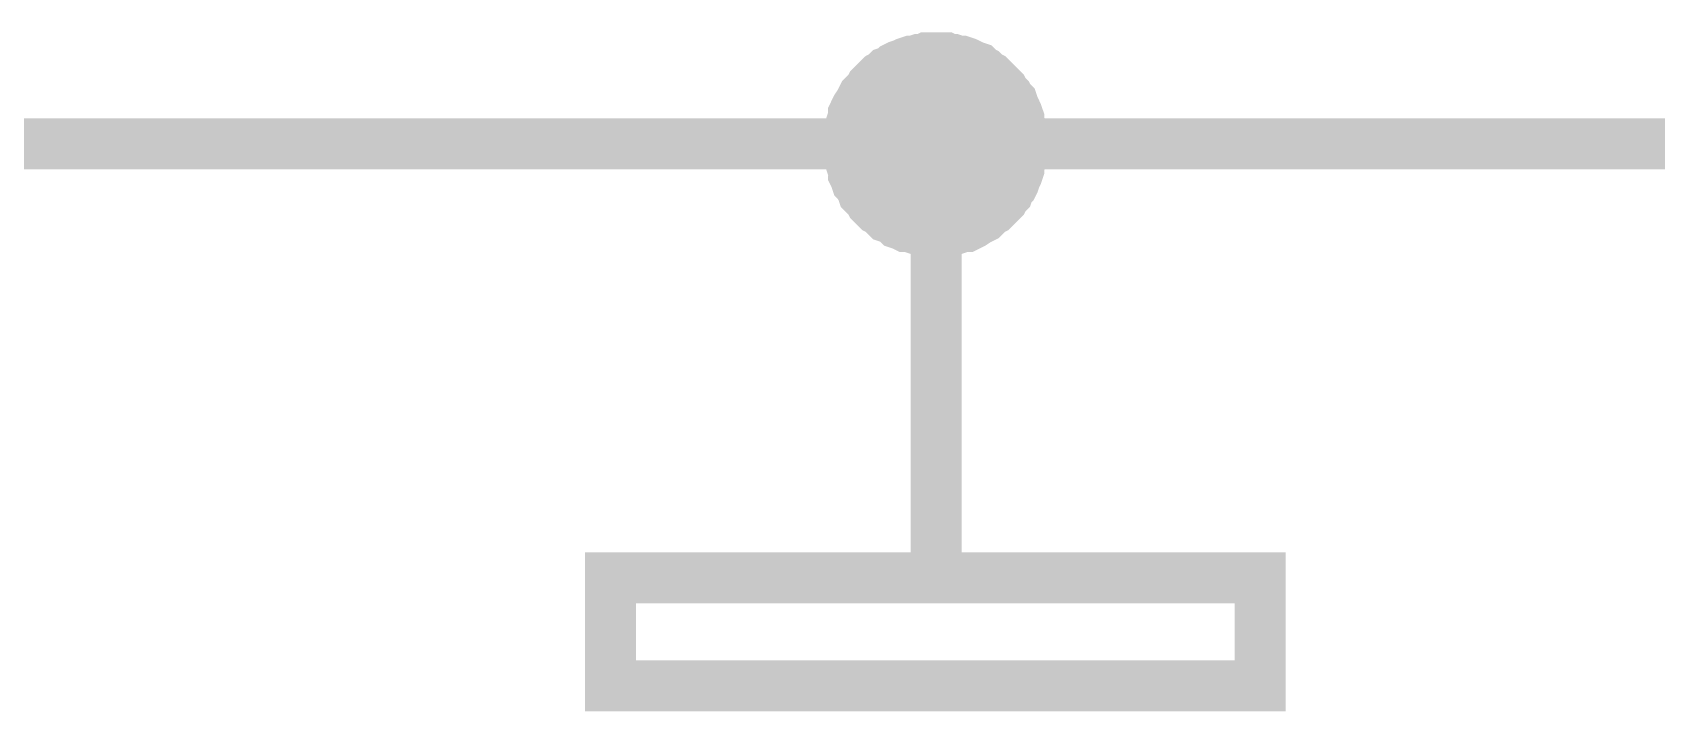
# Model space of a CAD drawing. Header units: inches. Extents: x 0 to 15, y 0 to 9.5.
# Drawn here: x 10.8903 to 11.2656, y 4.6688 to 4.8257 of the extents above; entities that cross this region are included whole.
import ezdxf

# ---------------------------------------------------------------- set-up
doc = ezdxf.new("R2010")
doc.units = ezdxf.units.IN
doc.header["$MEASUREMENT"] = 0
doc.layers.add('Sheet', color=255, linetype='Continuous')

msp = doc.modelspace()

# ---------------------------------------------------------------- linework, layer by layer
at = {"layer": 'Sheet'}
for points in [[(11.07894, 4.79994, 0.0118, 0.0118, 0), (11.07894, 4.80104, 0.0118, 0.0118, 0), (11.07894, 4.80214, 0.0118, 0.0118, 0), (11.07931, 4.80288, 0.0118, 0.0118, 0), (11.07931, 4.80398, 0.0118, 0.0118, 0), (11.07968, 4.80508, 0.0118, 0.0118, 0), (11.08005, 4.80581, 0.0118, 0.0118, 0), (11.08005, 4.80691, 0.0118, 0.0118, 0), (11.08041, 4.80765, 0.0118, 0.0118, 0), (11.08078, 4.80838, 0.0118, 0.0118, 0), (11.08151, 4.80949, 0.0118, 0.0118, 0), (11.08188, 4.81022, 0.0118, 0.0118, 0), (11.08225, 4.81095, 0.0118, 0.0118, 0), (11.08298, 4.81169, 0.0118, 0.0118, 0), (11.08372, 4.81242, 0.0118, 0.0118, 0), (11.08408, 4.81316, 0.0118, 0.0118, 0), (11.08482, 4.81389, 0.0118, 0.0118, 0), (11.08555, 4.81463, 0.0118, 0.0118, 0), (11.08629, 4.81536, 0.0118, 0.0118, 0), (11.08702, 4.81573, 0.0118, 0.0118, 0), (11.08775, 4.81646, 0.0118, 0.0118, 0), (11.08886, 4.81683, 0.0118, 0.0118, 0), (11.08959, 4.81756, 0.0118, 0.0118, 0), (11.09032, 4.81793, 0.0118, 0.0118, 0), (11.09143, 4.8183, 0.0118, 0.0118, 0), (11.09216, 4.81866, 0.0118, 0.0118, 0), (11.09326, 4.81903, 0.0118, 0.0118, 0), (11.09399, 4.81903, 0.0118, 0.0118, 0), (11.0951, 4.8194, 0.0118, 0.0118, 0), (11.0962, 4.8194, 0.0118, 0.0118, 0), (11.09693, 4.81977, 0.0118, 0.0118, 0), (11.09803, 4.81977, 0.0118, 0.0118, 0), (11.09913, 4.81977, 0.0118, 0.0118, 0)], [(11.07894, 4.79994, 0.0118, 0.0118, 0), (11.07894, 4.80104, 0.0118, 0.0118, 0), (11.07894, 4.80214, 0.0118, 0.0118, 0), (11.07931, 4.80288, 0.0118, 0.0118, 0), (11.07931, 4.80398, 0.0118, 0.0118, 0), (11.07968, 4.80508, 0.0118, 0.0118, 0), (11.08005, 4.80581, 0.0118, 0.0118, 0), (11.08005, 4.80691, 0.0118, 0.0118, 0), (11.08041, 4.80765, 0.0118, 0.0118, 0), (11.08078, 4.80838, 0.0118, 0.0118, 0), (11.08151, 4.80949, 0.0118, 0.0118, 0), (11.08188, 4.81022, 0.0118, 0.0118, 0), (11.08225, 4.81095, 0.0118, 0.0118, 0), (11.08298, 4.81169, 0.0118, 0.0118, 0), (11.08372, 4.81242, 0.0118, 0.0118, 0), (11.08408, 4.81316, 0.0118, 0.0118, 0), (11.08482, 4.81389, 0.0118, 0.0118, 0), (11.08555, 4.81463, 0.0118, 0.0118, 0), (11.08629, 4.81536, 0.0118, 0.0118, 0), (11.08702, 4.81573, 0.0118, 0.0118, 0), (11.08775, 4.81646, 0.0118, 0.0118, 0), (11.08886, 4.81683, 0.0118, 0.0118, 0), (11.08959, 4.81756, 0.0118, 0.0118, 0), (11.09032, 4.81793, 0.0118, 0.0118, 0), (11.09143, 4.8183, 0.0118, 0.0118, 0), (11.09216, 4.81866, 0.0118, 0.0118, 0), (11.09326, 4.81903, 0.0118, 0.0118, 0), (11.09399, 4.81903, 0.0118, 0.0118, 0), (11.0951, 4.8194, 0.0118, 0.0118, 0), (11.0962, 4.8194, 0.0118, 0.0118, 0), (11.09693, 4.81977, 0.0118, 0.0118, 0), (11.09803, 4.81977, 0.0118, 0.0118, 0), (11.09913, 4.81977, 0.0118, 0.0118, 0)], [(11.07894, 4.79994, 0.0118, 0.0118, 0), (11.07894, 4.80104, 0.0118, 0.0118, 0), (11.07894, 4.80214, 0.0118, 0.0118, 0), (11.07931, 4.80288, 0.0118, 0.0118, 0), (11.07931, 4.80398, 0.0118, 0.0118, 0), (11.07968, 4.80508, 0.0118, 0.0118, 0), (11.08005, 4.80581, 0.0118, 0.0118, 0), (11.08005, 4.80691, 0.0118, 0.0118, 0), (11.08041, 4.80765, 0.0118, 0.0118, 0), (11.08078, 4.80838, 0.0118, 0.0118, 0), (11.08151, 4.80949, 0.0118, 0.0118, 0), (11.08188, 4.81022, 0.0118, 0.0118, 0), (11.08225, 4.81095, 0.0118, 0.0118, 0), (11.08298, 4.81169, 0.0118, 0.0118, 0), (11.08372, 4.81242, 0.0118, 0.0118, 0), (11.08408, 4.81316, 0.0118, 0.0118, 0), (11.08482, 4.81389, 0.0118, 0.0118, 0), (11.08555, 4.81463, 0.0118, 0.0118, 0), (11.08629, 4.81536, 0.0118, 0.0118, 0), (11.08702, 4.81573, 0.0118, 0.0118, 0), (11.08775, 4.81646, 0.0118, 0.0118, 0), (11.08886, 4.81683, 0.0118, 0.0118, 0), (11.08959, 4.81756, 0.0118, 0.0118, 0), (11.09032, 4.81793, 0.0118, 0.0118, 0), (11.09143, 4.8183, 0.0118, 0.0118, 0), (11.09216, 4.81866, 0.0118, 0.0118, 0), (11.09326, 4.81903, 0.0118, 0.0118, 0), (11.09399, 4.81903, 0.0118, 0.0118, 0), (11.0951, 4.8194, 0.0118, 0.0118, 0), (11.0962, 4.8194, 0.0118, 0.0118, 0), (11.09693, 4.81977, 0.0118, 0.0118, 0), (11.09803, 4.81977, 0.0118, 0.0118, 0), (11.09913, 4.81977, 0.0118, 0.0118, 0)], [(11.09913, 4.81977, 0.0118, 0.0118, 0), (11.09913, 4.81977, 0.0118, 0.0118, 0)], [(11.09913, 4.81977, 0.0118, 0.0118, 0), (11.10023, 4.81977, 0.0118, 0.0118, 0), (11.10134, 4.81977, 0.0118, 0.0118, 0), (11.10207, 4.8194, 0.0118, 0.0118, 0), (11.10317, 4.8194, 0.0118, 0.0118, 0), (11.10427, 4.81903, 0.0118, 0.0118, 0), (11.10501, 4.81903, 0.0118, 0.0118, 0), (11.10611, 4.81866, 0.0118, 0.0118, 0), (11.10684, 4.8183, 0.0118, 0.0118, 0), (11.10758, 4.81793, 0.0118, 0.0118, 0), (11.10868, 4.81756, 0.0118, 0.0118, 0), (11.10941, 4.81683, 0.0118, 0.0118, 0), (11.11015, 4.81646, 0.0118, 0.0118, 0), (11.11088, 4.81573, 0.0118, 0.0118, 0), (11.11161, 4.81536, 0.0118, 0.0118, 0), (11.11235, 4.81463, 0.0118, 0.0118, 0), (11.11308, 4.81389, 0.0118, 0.0118, 0), (11.11382, 4.81316, 0.0118, 0.0118, 0), (11.11455, 4.81242, 0.0118, 0.0118, 0), (11.11492, 4.81169, 0.0118, 0.0118, 0), (11.11565, 4.81095, 0.0118, 0.0118, 0), (11.11602, 4.81022, 0.0118, 0.0118, 0), (11.11675, 4.80949, 0.0118, 0.0118, 0), (11.11712, 4.80838, 0.0118, 0.0118, 0), (11.11749, 4.80765, 0.0118, 0.0118, 0), (11.11785, 4.80691, 0.0118, 0.0118, 0), (11.11822, 4.80581, 0.0118, 0.0118, 0), (11.11822, 4.80508, 0.0118, 0.0118, 0), (11.11859, 4.80398, 0.0118, 0.0118, 0), (11.11859, 4.80288, 0.0118, 0.0118, 0), (11.11896, 4.80214, 0.0118, 0.0118, 0), (11.11896, 4.80104, 0.0118, 0.0118, 0), (11.11896, 4.79994, 0.0118, 0.0118, 0)], [(11.09913, 4.81977, 0.0118, 0.0118, 0), (11.09913, 4.81977, 0.0118, 0.0118, 0)], [(11.09913, 4.81977, 0.0118, 0.0118, 0), (11.10023, 4.81977, 0.0118, 0.0118, 0), (11.10134, 4.81977, 0.0118, 0.0118, 0), (11.10207, 4.8194, 0.0118, 0.0118, 0), (11.10317, 4.8194, 0.0118, 0.0118, 0), (11.10427, 4.81903, 0.0118, 0.0118, 0), (11.10501, 4.81903, 0.0118, 0.0118, 0), (11.10611, 4.81866, 0.0118, 0.0118, 0), (11.10684, 4.8183, 0.0118, 0.0118, 0), (11.10758, 4.81793, 0.0118, 0.0118, 0), (11.10868, 4.81756, 0.0118, 0.0118, 0), (11.10941, 4.81683, 0.0118, 0.0118, 0), (11.11015, 4.81646, 0.0118, 0.0118, 0), (11.11088, 4.81573, 0.0118, 0.0118, 0), (11.11161, 4.81536, 0.0118, 0.0118, 0), (11.11235, 4.81463, 0.0118, 0.0118, 0), (11.11308, 4.81389, 0.0118, 0.0118, 0), (11.11382, 4.81316, 0.0118, 0.0118, 0), (11.11455, 4.81242, 0.0118, 0.0118, 0), (11.11492, 4.81169, 0.0118, 0.0118, 0), (11.11565, 4.81095, 0.0118, 0.0118, 0), (11.11602, 4.81022, 0.0118, 0.0118, 0), (11.11675, 4.80949, 0.0118, 0.0118, 0), (11.11712, 4.80838, 0.0118, 0.0118, 0), (11.11749, 4.80765, 0.0118, 0.0118, 0), (11.11785, 4.80691, 0.0118, 0.0118, 0), (11.11822, 4.80581, 0.0118, 0.0118, 0), (11.11822, 4.80508, 0.0118, 0.0118, 0), (11.11859, 4.80398, 0.0118, 0.0118, 0), (11.11859, 4.80288, 0.0118, 0.0118, 0), (11.11896, 4.80214, 0.0118, 0.0118, 0), (11.11896, 4.80104, 0.0118, 0.0118, 0), (11.11896, 4.79994, 0.0118, 0.0118, 0)], [(11.09913, 4.81977, 0.0118, 0.0118, 0), (11.09913, 4.81977, 0.0118, 0.0118, 0)], [(11.09913, 4.81977, 0.0118, 0.0118, 0), (11.10023, 4.81977, 0.0118, 0.0118, 0), (11.10134, 4.81977, 0.0118, 0.0118, 0), (11.10207, 4.8194, 0.0118, 0.0118, 0), (11.10317, 4.8194, 0.0118, 0.0118, 0), (11.10427, 4.81903, 0.0118, 0.0118, 0), (11.10501, 4.81903, 0.0118, 0.0118, 0), (11.10611, 4.81866, 0.0118, 0.0118, 0), (11.10684, 4.8183, 0.0118, 0.0118, 0), (11.10758, 4.81793, 0.0118, 0.0118, 0), (11.10868, 4.81756, 0.0118, 0.0118, 0), (11.10941, 4.81683, 0.0118, 0.0118, 0), (11.11015, 4.81646, 0.0118, 0.0118, 0), (11.11088, 4.81573, 0.0118, 0.0118, 0), (11.11161, 4.81536, 0.0118, 0.0118, 0), (11.11235, 4.81463, 0.0118, 0.0118, 0), (11.11308, 4.81389, 0.0118, 0.0118, 0), (11.11382, 4.81316, 0.0118, 0.0118, 0), (11.11455, 4.81242, 0.0118, 0.0118, 0), (11.11492, 4.81169, 0.0118, 0.0118, 0), (11.11565, 4.81095, 0.0118, 0.0118, 0), (11.11602, 4.81022, 0.0118, 0.0118, 0), (11.11675, 4.80949, 0.0118, 0.0118, 0), (11.11712, 4.80838, 0.0118, 0.0118, 0), (11.11749, 4.80765, 0.0118, 0.0118, 0), (11.11785, 4.80691, 0.0118, 0.0118, 0), (11.11822, 4.80581, 0.0118, 0.0118, 0), (11.11822, 4.80508, 0.0118, 0.0118, 0), (11.11859, 4.80398, 0.0118, 0.0118, 0), (11.11859, 4.80288, 0.0118, 0.0118, 0), (11.11896, 4.80214, 0.0118, 0.0118, 0), (11.11896, 4.80104, 0.0118, 0.0118, 0), (11.11896, 4.79994, 0.0118, 0.0118, 0)], [(11.07894, 4.79994, 0.0039, 0.0039, 0), (11.07894, 4.80104, 0.0039, 0.0039, 0), (11.07894, 4.80214, 0.0039, 0.0039, 0), (11.07931, 4.80288, 0.0039, 0.0039, 0), (11.07931, 4.80398, 0.0039, 0.0039, 0), (11.07968, 4.80508, 0.0039, 0.0039, 0), (11.08005, 4.80581, 0.0039, 0.0039, 0), (11.08005, 4.80691, 0.0039, 0.0039, 0), (11.08041, 4.80765, 0.0039, 0.0039, 0), (11.08078, 4.80838, 0.0039, 0.0039, 0), (11.08151, 4.80949, 0.0039, 0.0039, 0), (11.08188, 4.81022, 0.0039, 0.0039, 0), (11.08225, 4.81095, 0.0039, 0.0039, 0), (11.08298, 4.81169, 0.0039, 0.0039, 0), (11.08372, 4.81242, 0.0039, 0.0039, 0), (11.08408, 4.81316, 0.0039, 0.0039, 0), (11.08482, 4.81389, 0.0039, 0.0039, 0), (11.08555, 4.81463, 0.0039, 0.0039, 0), (11.08629, 4.81536, 0.0039, 0.0039, 0), (11.08702, 4.81573, 0.0039, 0.0039, 0), (11.08775, 4.81646, 0.0039, 0.0039, 0), (11.08886, 4.81683, 0.0039, 0.0039, 0), (11.08959, 4.81756, 0.0039, 0.0039, 0), (11.09032, 4.81793, 0.0039, 0.0039, 0), (11.09143, 4.8183, 0.0039, 0.0039, 0), (11.09216, 4.81866, 0.0039, 0.0039, 0), (11.09326, 4.81903, 0.0039, 0.0039, 0), (11.09399, 4.81903, 0.0039, 0.0039, 0), (11.0951, 4.8194, 0.0039, 0.0039, 0), (11.0962, 4.8194, 0.0039, 0.0039, 0), (11.09693, 4.81977, 0.0039, 0.0039, 0), (11.09803, 4.81977, 0.0039, 0.0039, 0), (11.09913, 4.81977, 0.0039, 0.0039, 0)], [(11.07894, 4.79994, 0.0039, 0.0039, 0), (11.07894, 4.80104, 0.0039, 0.0039, 0), (11.07894, 4.80214, 0.0039, 0.0039, 0), (11.07931, 4.80288, 0.0039, 0.0039, 0), (11.07931, 4.80398, 0.0039, 0.0039, 0), (11.07968, 4.80508, 0.0039, 0.0039, 0), (11.08005, 4.80581, 0.0039, 0.0039, 0), (11.08005, 4.80691, 0.0039, 0.0039, 0), (11.08041, 4.80765, 0.0039, 0.0039, 0), (11.08078, 4.80838, 0.0039, 0.0039, 0), (11.08151, 4.80949, 0.0039, 0.0039, 0), (11.08188, 4.81022, 0.0039, 0.0039, 0), (11.08225, 4.81095, 0.0039, 0.0039, 0), (11.08298, 4.81169, 0.0039, 0.0039, 0), (11.08372, 4.81242, 0.0039, 0.0039, 0), (11.08408, 4.81316, 0.0039, 0.0039, 0), (11.08482, 4.81389, 0.0039, 0.0039, 0), (11.08555, 4.81463, 0.0039, 0.0039, 0), (11.08629, 4.81536, 0.0039, 0.0039, 0), (11.08702, 4.81573, 0.0039, 0.0039, 0), (11.08775, 4.81646, 0.0039, 0.0039, 0), (11.08886, 4.81683, 0.0039, 0.0039, 0), (11.08959, 4.81756, 0.0039, 0.0039, 0), (11.09032, 4.81793, 0.0039, 0.0039, 0), (11.09143, 4.8183, 0.0039, 0.0039, 0), (11.09216, 4.81866, 0.0039, 0.0039, 0), (11.09326, 4.81903, 0.0039, 0.0039, 0), (11.09399, 4.81903, 0.0039, 0.0039, 0), (11.0951, 4.8194, 0.0039, 0.0039, 0), (11.0962, 4.8194, 0.0039, 0.0039, 0), (11.09693, 4.81977, 0.0039, 0.0039, 0), (11.09803, 4.81977, 0.0039, 0.0039, 0), (11.09913, 4.81977, 0.0039, 0.0039, 0)], [(11.07894, 4.79994, 0.0039, 0.0039, 0), (11.07894, 4.80104, 0.0039, 0.0039, 0), (11.07894, 4.80214, 0.0039, 0.0039, 0), (11.07931, 4.80288, 0.0039, 0.0039, 0), (11.07931, 4.80398, 0.0039, 0.0039, 0), (11.07968, 4.80508, 0.0039, 0.0039, 0), (11.08005, 4.80581, 0.0039, 0.0039, 0), (11.08005, 4.80691, 0.0039, 0.0039, 0), (11.08041, 4.80765, 0.0039, 0.0039, 0), (11.08078, 4.80838, 0.0039, 0.0039, 0), (11.08151, 4.80949, 0.0039, 0.0039, 0), (11.08188, 4.81022, 0.0039, 0.0039, 0), (11.08225, 4.81095, 0.0039, 0.0039, 0), (11.08298, 4.81169, 0.0039, 0.0039, 0), (11.08372, 4.81242, 0.0039, 0.0039, 0), (11.08408, 4.81316, 0.0039, 0.0039, 0), (11.08482, 4.81389, 0.0039, 0.0039, 0), (11.08555, 4.81463, 0.0039, 0.0039, 0), (11.08629, 4.81536, 0.0039, 0.0039, 0), (11.08702, 4.81573, 0.0039, 0.0039, 0), (11.08775, 4.81646, 0.0039, 0.0039, 0), (11.08886, 4.81683, 0.0039, 0.0039, 0), (11.08959, 4.81756, 0.0039, 0.0039, 0), (11.09032, 4.81793, 0.0039, 0.0039, 0), (11.09143, 4.8183, 0.0039, 0.0039, 0), (11.09216, 4.81866, 0.0039, 0.0039, 0), (11.09326, 4.81903, 0.0039, 0.0039, 0), (11.09399, 4.81903, 0.0039, 0.0039, 0), (11.0951, 4.8194, 0.0039, 0.0039, 0), (11.0962, 4.8194, 0.0039, 0.0039, 0), (11.09693, 4.81977, 0.0039, 0.0039, 0), (11.09803, 4.81977, 0.0039, 0.0039, 0), (11.09913, 4.81977, 0.0039, 0.0039, 0)], [(11.09913, 4.81977, 0.0039, 0.0039, 0), (11.09913, 4.81977, 0.0039, 0.0039, 0)], [(11.09913, 4.81977, 0.0039, 0.0039, 0), (11.10023, 4.81977, 0.0039, 0.0039, 0), (11.10134, 4.81977, 0.0039, 0.0039, 0), (11.10207, 4.8194, 0.0039, 0.0039, 0), (11.10317, 4.8194, 0.0039, 0.0039, 0), (11.10427, 4.81903, 0.0039, 0.0039, 0), (11.10501, 4.81903, 0.0039, 0.0039, 0), (11.10611, 4.81866, 0.0039, 0.0039, 0), (11.10684, 4.8183, 0.0039, 0.0039, 0), (11.10758, 4.81793, 0.0039, 0.0039, 0), (11.10868, 4.81756, 0.0039, 0.0039, 0), (11.10941, 4.81683, 0.0039, 0.0039, 0), (11.11015, 4.81646, 0.0039, 0.0039, 0), (11.11088, 4.81573, 0.0039, 0.0039, 0), (11.11161, 4.81536, 0.0039, 0.0039, 0), (11.11235, 4.81463, 0.0039, 0.0039, 0), (11.11308, 4.81389, 0.0039, 0.0039, 0), (11.11382, 4.81316, 0.0039, 0.0039, 0), (11.11455, 4.81242, 0.0039, 0.0039, 0), (11.11492, 4.81169, 0.0039, 0.0039, 0), (11.11565, 4.81095, 0.0039, 0.0039, 0), (11.11602, 4.81022, 0.0039, 0.0039, 0), (11.11675, 4.80949, 0.0039, 0.0039, 0), (11.11712, 4.80838, 0.0039, 0.0039, 0), (11.11749, 4.80765, 0.0039, 0.0039, 0), (11.11785, 4.80691, 0.0039, 0.0039, 0), (11.11822, 4.80581, 0.0039, 0.0039, 0), (11.11822, 4.80508, 0.0039, 0.0039, 0), (11.11859, 4.80398, 0.0039, 0.0039, 0), (11.11859, 4.80288, 0.0039, 0.0039, 0), (11.11896, 4.80214, 0.0039, 0.0039, 0), (11.11896, 4.80104, 0.0039, 0.0039, 0), (11.11896, 4.79994, 0.0039, 0.0039, 0)], [(11.09913, 4.81977, 0.0039, 0.0039, 0), (11.09913, 4.81977, 0.0039, 0.0039, 0)], [(11.09913, 4.81977, 0.0039, 0.0039, 0), (11.10023, 4.81977, 0.0039, 0.0039, 0), (11.10134, 4.81977, 0.0039, 0.0039, 0), (11.10207, 4.8194, 0.0039, 0.0039, 0), (11.10317, 4.8194, 0.0039, 0.0039, 0), (11.10427, 4.81903, 0.0039, 0.0039, 0), (11.10501, 4.81903, 0.0039, 0.0039, 0), (11.10611, 4.81866, 0.0039, 0.0039, 0), (11.10684, 4.8183, 0.0039, 0.0039, 0), (11.10758, 4.81793, 0.0039, 0.0039, 0), (11.10868, 4.81756, 0.0039, 0.0039, 0), (11.10941, 4.81683, 0.0039, 0.0039, 0), (11.11015, 4.81646, 0.0039, 0.0039, 0), (11.11088, 4.81573, 0.0039, 0.0039, 0), (11.11161, 4.81536, 0.0039, 0.0039, 0), (11.11235, 4.81463, 0.0039, 0.0039, 0), (11.11308, 4.81389, 0.0039, 0.0039, 0), (11.11382, 4.81316, 0.0039, 0.0039, 0), (11.11455, 4.81242, 0.0039, 0.0039, 0), (11.11492, 4.81169, 0.0039, 0.0039, 0), (11.11565, 4.81095, 0.0039, 0.0039, 0), (11.11602, 4.81022, 0.0039, 0.0039, 0), (11.11675, 4.80949, 0.0039, 0.0039, 0), (11.11712, 4.80838, 0.0039, 0.0039, 0), (11.11749, 4.80765, 0.0039, 0.0039, 0), (11.11785, 4.80691, 0.0039, 0.0039, 0), (11.11822, 4.80581, 0.0039, 0.0039, 0), (11.11822, 4.80508, 0.0039, 0.0039, 0), (11.11859, 4.80398, 0.0039, 0.0039, 0), (11.11859, 4.80288, 0.0039, 0.0039, 0), (11.11896, 4.80214, 0.0039, 0.0039, 0), (11.11896, 4.80104, 0.0039, 0.0039, 0), (11.11896, 4.79994, 0.0039, 0.0039, 0)], [(11.09913, 4.81977, 0.0039, 0.0039, 0), (11.09913, 4.81977, 0.0039, 0.0039, 0)], [(11.09913, 4.81977, 0.0039, 0.0039, 0), (11.10023, 4.81977, 0.0039, 0.0039, 0), (11.10134, 4.81977, 0.0039, 0.0039, 0), (11.10207, 4.8194, 0.0039, 0.0039, 0), (11.10317, 4.8194, 0.0039, 0.0039, 0), (11.10427, 4.81903, 0.0039, 0.0039, 0), (11.10501, 4.81903, 0.0039, 0.0039, 0), (11.10611, 4.81866, 0.0039, 0.0039, 0), (11.10684, 4.8183, 0.0039, 0.0039, 0), (11.10758, 4.81793, 0.0039, 0.0039, 0), (11.10868, 4.81756, 0.0039, 0.0039, 0), (11.10941, 4.81683, 0.0039, 0.0039, 0), (11.11015, 4.81646, 0.0039, 0.0039, 0), (11.11088, 4.81573, 0.0039, 0.0039, 0), (11.11161, 4.81536, 0.0039, 0.0039, 0), (11.11235, 4.81463, 0.0039, 0.0039, 0), (11.11308, 4.81389, 0.0039, 0.0039, 0), (11.11382, 4.81316, 0.0039, 0.0039, 0), (11.11455, 4.81242, 0.0039, 0.0039, 0), (11.11492, 4.81169, 0.0039, 0.0039, 0), (11.11565, 4.81095, 0.0039, 0.0039, 0), (11.11602, 4.81022, 0.0039, 0.0039, 0), (11.11675, 4.80949, 0.0039, 0.0039, 0), (11.11712, 4.80838, 0.0039, 0.0039, 0), (11.11749, 4.80765, 0.0039, 0.0039, 0), (11.11785, 4.80691, 0.0039, 0.0039, 0), (11.11822, 4.80581, 0.0039, 0.0039, 0), (11.11822, 4.80508, 0.0039, 0.0039, 0), (11.11859, 4.80398, 0.0039, 0.0039, 0), (11.11859, 4.80288, 0.0039, 0.0039, 0), (11.11896, 4.80214, 0.0039, 0.0039, 0), (11.11896, 4.80104, 0.0039, 0.0039, 0), (11.11896, 4.79994, 0.0039, 0.0039, 0)], [(11.49887, 4.79994, 0.0118, 0.0118, 0), (10.79924, 4.79994, 0.0118, 0.0118, 0)], [(11.09913, 4.77974, 0.0118, 0.0118, 0), (11.09803, 4.77974, 0.0118, 0.0118, 0), (11.09693, 4.77974, 0.0118, 0.0118, 0), (11.0962, 4.78011, 0.0118, 0.0118, 0), (11.0951, 4.78011, 0.0118, 0.0118, 0), (11.09399, 4.78048, 0.0118, 0.0118, 0), (11.09326, 4.78084, 0.0118, 0.0118, 0), (11.09216, 4.78084, 0.0118, 0.0118, 0), (11.09143, 4.78121, 0.0118, 0.0118, 0), (11.09032, 4.78158, 0.0118, 0.0118, 0), (11.08959, 4.78231, 0.0118, 0.0118, 0), (11.08886, 4.78268, 0.0118, 0.0118, 0), (11.08775, 4.78305, 0.0118, 0.0118, 0), (11.08702, 4.78378, 0.0118, 0.0118, 0), (11.08629, 4.78452, 0.0118, 0.0118, 0), (11.08555, 4.78488, 0.0118, 0.0118, 0), (11.08482, 4.78562, 0.0118, 0.0118, 0), (11.08408, 4.78635, 0.0118, 0.0118, 0), (11.08372, 4.78709, 0.0118, 0.0118, 0), (11.08298, 4.78782, 0.0118, 0.0118, 0), (11.08225, 4.78856, 0.0118, 0.0118, 0), (11.08188, 4.78966, 0.0118, 0.0118, 0), (11.08151, 4.79039, 0.0118, 0.0118, 0), (11.08078, 4.79113, 0.0118, 0.0118, 0), (11.08041, 4.79223, 0.0118, 0.0118, 0), (11.08005, 4.79296, 0.0118, 0.0118, 0), (11.08005, 4.79406, 0.0118, 0.0118, 0), (11.07968, 4.7948, 0.0118, 0.0118, 0), (11.07931, 4.7959, 0.0118, 0.0118, 0), (11.07931, 4.797, 0.0118, 0.0118, 0), (11.07894, 4.79774, 0.0118, 0.0118, 0), (11.07894, 4.79884, 0.0118, 0.0118, 0), (11.07894, 4.79994, 0.0118, 0.0118, 0)], [(11.07894, 4.79994, 0.0118, 0.0118, 0), (11.07894, 4.79994, 0.0118, 0.0118, 0)], [(11.09913, 4.77974, 0.0118, 0.0118, 0), (11.09803, 4.77974, 0.0118, 0.0118, 0), (11.09693, 4.77974, 0.0118, 0.0118, 0), (11.0962, 4.78011, 0.0118, 0.0118, 0), (11.0951, 4.78011, 0.0118, 0.0118, 0), (11.09399, 4.78048, 0.0118, 0.0118, 0), (11.09326, 4.78084, 0.0118, 0.0118, 0), (11.09216, 4.78084, 0.0118, 0.0118, 0), (11.09143, 4.78121, 0.0118, 0.0118, 0), (11.09032, 4.78158, 0.0118, 0.0118, 0), (11.08959, 4.78231, 0.0118, 0.0118, 0), (11.08886, 4.78268, 0.0118, 0.0118, 0), (11.08775, 4.78305, 0.0118, 0.0118, 0), (11.08702, 4.78378, 0.0118, 0.0118, 0), (11.08629, 4.78452, 0.0118, 0.0118, 0), (11.08555, 4.78488, 0.0118, 0.0118, 0), (11.08482, 4.78562, 0.0118, 0.0118, 0), (11.08408, 4.78635, 0.0118, 0.0118, 0), (11.08372, 4.78709, 0.0118, 0.0118, 0), (11.08298, 4.78782, 0.0118, 0.0118, 0), (11.08225, 4.78856, 0.0118, 0.0118, 0), (11.08188, 4.78966, 0.0118, 0.0118, 0), (11.08151, 4.79039, 0.0118, 0.0118, 0), (11.08078, 4.79113, 0.0118, 0.0118, 0), (11.08041, 4.79223, 0.0118, 0.0118, 0), (11.08005, 4.79296, 0.0118, 0.0118, 0), (11.08005, 4.79406, 0.0118, 0.0118, 0), (11.07968, 4.7948, 0.0118, 0.0118, 0), (11.07931, 4.7959, 0.0118, 0.0118, 0), (11.07931, 4.797, 0.0118, 0.0118, 0), (11.07894, 4.79774, 0.0118, 0.0118, 0), (11.07894, 4.79884, 0.0118, 0.0118, 0), (11.07894, 4.79994, 0.0118, 0.0118, 0)], [(11.07894, 4.79994, 0.0118, 0.0118, 0), (11.07894, 4.79994, 0.0118, 0.0118, 0)], [(11.09913, 4.77974, 0.0118, 0.0118, 0), (11.09803, 4.77974, 0.0118, 0.0118, 0), (11.09693, 4.77974, 0.0118, 0.0118, 0), (11.0962, 4.78011, 0.0118, 0.0118, 0), (11.0951, 4.78011, 0.0118, 0.0118, 0), (11.09399, 4.78048, 0.0118, 0.0118, 0), (11.09326, 4.78084, 0.0118, 0.0118, 0), (11.09216, 4.78084, 0.0118, 0.0118, 0), (11.09143, 4.78121, 0.0118, 0.0118, 0), (11.09032, 4.78158, 0.0118, 0.0118, 0), (11.08959, 4.78231, 0.0118, 0.0118, 0), (11.08886, 4.78268, 0.0118, 0.0118, 0), (11.08775, 4.78305, 0.0118, 0.0118, 0), (11.08702, 4.78378, 0.0118, 0.0118, 0), (11.08629, 4.78452, 0.0118, 0.0118, 0), (11.08555, 4.78488, 0.0118, 0.0118, 0), (11.08482, 4.78562, 0.0118, 0.0118, 0), (11.08408, 4.78635, 0.0118, 0.0118, 0), (11.08372, 4.78709, 0.0118, 0.0118, 0), (11.08298, 4.78782, 0.0118, 0.0118, 0), (11.08225, 4.78856, 0.0118, 0.0118, 0), (11.08188, 4.78966, 0.0118, 0.0118, 0), (11.08151, 4.79039, 0.0118, 0.0118, 0), (11.08078, 4.79113, 0.0118, 0.0118, 0), (11.08041, 4.79223, 0.0118, 0.0118, 0), (11.08005, 4.79296, 0.0118, 0.0118, 0), (11.08005, 4.79406, 0.0118, 0.0118, 0), (11.07968, 4.7948, 0.0118, 0.0118, 0), (11.07931, 4.7959, 0.0118, 0.0118, 0), (11.07931, 4.797, 0.0118, 0.0118, 0), (11.07894, 4.79774, 0.0118, 0.0118, 0), (11.07894, 4.79884, 0.0118, 0.0118, 0), (11.07894, 4.79994, 0.0118, 0.0118, 0)], [(11.07894, 4.79994, 0.0118, 0.0118, 0), (11.07894, 4.79994, 0.0118, 0.0118, 0)], [(11.11896, 4.79994, 0.0118, 0.0118, 0), (11.11896, 4.79884, 0.0118, 0.0118, 0), (11.11896, 4.79774, 0.0118, 0.0118, 0), (11.11859, 4.797, 0.0118, 0.0118, 0), (11.11859, 4.7959, 0.0118, 0.0118, 0), (11.11822, 4.7948, 0.0118, 0.0118, 0), (11.11822, 4.79406, 0.0118, 0.0118, 0), (11.11785, 4.79296, 0.0118, 0.0118, 0), (11.11749, 4.79223, 0.0118, 0.0118, 0), (11.11712, 4.79113, 0.0118, 0.0118, 0), (11.11675, 4.79039, 0.0118, 0.0118, 0), (11.11602, 4.78966, 0.0118, 0.0118, 0), (11.11565, 4.78856, 0.0118, 0.0118, 0), (11.11492, 4.78782, 0.0118, 0.0118, 0), (11.11455, 4.78709, 0.0118, 0.0118, 0), (11.11382, 4.78635, 0.0118, 0.0118, 0), (11.11308, 4.78562, 0.0118, 0.0118, 0), (11.11235, 4.78488, 0.0118, 0.0118, 0), (11.11161, 4.78452, 0.0118, 0.0118, 0), (11.11088, 4.78378, 0.0118, 0.0118, 0), (11.11015, 4.78305, 0.0118, 0.0118, 0), (11.10941, 4.78268, 0.0118, 0.0118, 0), (11.10868, 4.78231, 0.0118, 0.0118, 0), (11.10758, 4.78158, 0.0118, 0.0118, 0), (11.10684, 4.78121, 0.0118, 0.0118, 0), (11.10611, 4.78084, 0.0118, 0.0118, 0), (11.10501, 4.78084, 0.0118, 0.0118, 0), (11.10427, 4.78048, 0.0118, 0.0118, 0), (11.10317, 4.78011, 0.0118, 0.0118, 0), (11.10207, 4.78011, 0.0118, 0.0118, 0), (11.10134, 4.77974, 0.0118, 0.0118, 0), (11.10023, 4.77974, 0.0118, 0.0118, 0), (11.09913, 4.77974, 0.0118, 0.0118, 0)], [(11.09913, 4.69969, 0.0118, 0.0118, 0), (11.09913, 4.79994, 0.0118, 0.0118, 0)], [(11.11896, 4.79994, 0.0118, 0.0118, 0), (11.11896, 4.79884, 0.0118, 0.0118, 0), (11.11896, 4.79774, 0.0118, 0.0118, 0), (11.11859, 4.797, 0.0118, 0.0118, 0), (11.11859, 4.7959, 0.0118, 0.0118, 0), (11.11822, 4.7948, 0.0118, 0.0118, 0), (11.11822, 4.79406, 0.0118, 0.0118, 0), (11.11785, 4.79296, 0.0118, 0.0118, 0), (11.11749, 4.79223, 0.0118, 0.0118, 0), (11.11712, 4.79113, 0.0118, 0.0118, 0), (11.11675, 4.79039, 0.0118, 0.0118, 0), (11.11602, 4.78966, 0.0118, 0.0118, 0), (11.11565, 4.78856, 0.0118, 0.0118, 0), (11.11492, 4.78782, 0.0118, 0.0118, 0), (11.11455, 4.78709, 0.0118, 0.0118, 0), (11.11382, 4.78635, 0.0118, 0.0118, 0), (11.11308, 4.78562, 0.0118, 0.0118, 0), (11.11235, 4.78488, 0.0118, 0.0118, 0), (11.11161, 4.78452, 0.0118, 0.0118, 0), (11.11088, 4.78378, 0.0118, 0.0118, 0), (11.11015, 4.78305, 0.0118, 0.0118, 0), (11.10941, 4.78268, 0.0118, 0.0118, 0), (11.10868, 4.78231, 0.0118, 0.0118, 0), (11.10758, 4.78158, 0.0118, 0.0118, 0), (11.10684, 4.78121, 0.0118, 0.0118, 0), (11.10611, 4.78084, 0.0118, 0.0118, 0), (11.10501, 4.78084, 0.0118, 0.0118, 0), (11.10427, 4.78048, 0.0118, 0.0118, 0), (11.10317, 4.78011, 0.0118, 0.0118, 0), (11.10207, 4.78011, 0.0118, 0.0118, 0), (11.10134, 4.77974, 0.0118, 0.0118, 0), (11.10023, 4.77974, 0.0118, 0.0118, 0), (11.09913, 4.77974, 0.0118, 0.0118, 0)], [(11.11896, 4.79994, 0.0118, 0.0118, 0), (11.11896, 4.79884, 0.0118, 0.0118, 0), (11.11896, 4.79774, 0.0118, 0.0118, 0), (11.11859, 4.797, 0.0118, 0.0118, 0), (11.11859, 4.7959, 0.0118, 0.0118, 0), (11.11822, 4.7948, 0.0118, 0.0118, 0), (11.11822, 4.79406, 0.0118, 0.0118, 0), (11.11785, 4.79296, 0.0118, 0.0118, 0), (11.11749, 4.79223, 0.0118, 0.0118, 0), (11.11712, 4.79113, 0.0118, 0.0118, 0), (11.11675, 4.79039, 0.0118, 0.0118, 0), (11.11602, 4.78966, 0.0118, 0.0118, 0), (11.11565, 4.78856, 0.0118, 0.0118, 0), (11.11492, 4.78782, 0.0118, 0.0118, 0), (11.11455, 4.78709, 0.0118, 0.0118, 0), (11.11382, 4.78635, 0.0118, 0.0118, 0), (11.11308, 4.78562, 0.0118, 0.0118, 0), (11.11235, 4.78488, 0.0118, 0.0118, 0), (11.11161, 4.78452, 0.0118, 0.0118, 0), (11.11088, 4.78378, 0.0118, 0.0118, 0), (11.11015, 4.78305, 0.0118, 0.0118, 0), (11.10941, 4.78268, 0.0118, 0.0118, 0), (11.10868, 4.78231, 0.0118, 0.0118, 0), (11.10758, 4.78158, 0.0118, 0.0118, 0), (11.10684, 4.78121, 0.0118, 0.0118, 0), (11.10611, 4.78084, 0.0118, 0.0118, 0), (11.10501, 4.78084, 0.0118, 0.0118, 0), (11.10427, 4.78048, 0.0118, 0.0118, 0), (11.10317, 4.78011, 0.0118, 0.0118, 0), (11.10207, 4.78011, 0.0118, 0.0118, 0), (11.10134, 4.77974, 0.0118, 0.0118, 0), (11.10023, 4.77974, 0.0118, 0.0118, 0), (11.09913, 4.77974, 0.0118, 0.0118, 0)], [(11.11896, 4.79994, 0.0118, 0.0118, 0), (11.11896, 4.79994, 0.0118, 0.0118, 0), (11.11896, 4.79994, 0.0118, 0.0118, 0), (11.11896, 4.79994, 0.0118, 0.0118, 0), (11.11896, 4.79994, 0.0118, 0.0118, 0), (11.11896, 4.79994, 0.0118, 0.0118, 0), (11.11896, 4.79994, 0.0118, 0.0118, 0), (11.11896, 4.79994, 0.0118, 0.0118, 0), (11.11896, 4.79994, 0.0118, 0.0118, 0), (11.11896, 4.79994, 0.0118, 0.0118, 0), (11.11896, 4.79994, 0.0118, 0.0118, 0), (11.11896, 4.79994, 0.0118, 0.0118, 0), (11.11896, 4.79994, 0.0118, 0.0118, 0), (11.11896, 4.79994, 0.0118, 0.0118, 0), (11.11896, 4.79994, 0.0118, 0.0118, 0), (11.11896, 4.79994, 0.0118, 0.0118, 0), (11.11896, 4.79994, 0.0118, 0.0118, 0), (11.11896, 4.79994, 0.0118, 0.0118, 0), (11.11896, 4.79994, 0.0118, 0.0118, 0), (11.11896, 4.79994, 0.0118, 0.0118, 0), (11.11896, 4.79994, 0.0118, 0.0118, 0), (11.11896, 4.79994, 0.0118, 0.0118, 0), (11.11896, 4.79994, 0.0118, 0.0118, 0), (11.11896, 4.79994, 0.0118, 0.0118, 0), (11.11896, 4.79994, 0.0118, 0.0118, 0), (11.11896, 4.79994, 0.0118, 0.0118, 0), (11.11896, 4.79994, 0.0118, 0.0118, 0), (11.11896, 4.79994, 0.0118, 0.0118, 0), (11.11896, 4.79994, 0.0118, 0.0118, 0), (11.11896, 4.79994, 0.0118, 0.0118, 0), (11.11896, 4.79994, 0.0118, 0.0118, 0), (11.11896, 4.79994, 0.0118, 0.0118, 0), (11.11896, 4.79994, 0.0118, 0.0118, 0)], [(11.11896, 4.79994, 0.0118, 0.0118, 0), (11.11896, 4.79994, 0.0118, 0.0118, 0)], [(11.11896, 4.79994, 0.0118, 0.0118, 0), (11.11896, 4.79994, 0.0118, 0.0118, 0), (11.11896, 4.79994, 0.0118, 0.0118, 0), (11.11896, 4.79994, 0.0118, 0.0118, 0), (11.11896, 4.79994, 0.0118, 0.0118, 0), (11.11896, 4.79994, 0.0118, 0.0118, 0), (11.11896, 4.79994, 0.0118, 0.0118, 0), (11.11896, 4.79994, 0.0118, 0.0118, 0), (11.11896, 4.79994, 0.0118, 0.0118, 0), (11.11896, 4.79994, 0.0118, 0.0118, 0), (11.11896, 4.79994, 0.0118, 0.0118, 0), (11.11896, 4.79994, 0.0118, 0.0118, 0), (11.11896, 4.79994, 0.0118, 0.0118, 0), (11.11896, 4.79994, 0.0118, 0.0118, 0), (11.11896, 4.79994, 0.0118, 0.0118, 0), (11.11896, 4.79994, 0.0118, 0.0118, 0), (11.11896, 4.79994, 0.0118, 0.0118, 0), (11.11896, 4.79994, 0.0118, 0.0118, 0), (11.11896, 4.79994, 0.0118, 0.0118, 0), (11.11896, 4.79994, 0.0118, 0.0118, 0), (11.11896, 4.79994, 0.0118, 0.0118, 0), (11.11896, 4.79994, 0.0118, 0.0118, 0), (11.11896, 4.79994, 0.0118, 0.0118, 0), (11.11896, 4.79994, 0.0118, 0.0118, 0), (11.11896, 4.79994, 0.0118, 0.0118, 0), (11.11896, 4.79994, 0.0118, 0.0118, 0), (11.11896, 4.79994, 0.0118, 0.0118, 0), (11.11896, 4.79994, 0.0118, 0.0118, 0), (11.11896, 4.79994, 0.0118, 0.0118, 0), (11.11896, 4.79994, 0.0118, 0.0118, 0), (11.11896, 4.79994, 0.0118, 0.0118, 0), (11.11896, 4.79994, 0.0118, 0.0118, 0), (11.11896, 4.79994, 0.0118, 0.0118, 0)], [(11.11896, 4.79994, 0.0118, 0.0118, 0), (11.11896, 4.79994, 0.0118, 0.0118, 0)], [(11.11896, 4.79994, 0.0118, 0.0118, 0), (11.11896, 4.79994, 0.0118, 0.0118, 0), (11.11896, 4.79994, 0.0118, 0.0118, 0), (11.11896, 4.79994, 0.0118, 0.0118, 0), (11.11896, 4.79994, 0.0118, 0.0118, 0), (11.11896, 4.79994, 0.0118, 0.0118, 0), (11.11896, 4.79994, 0.0118, 0.0118, 0), (11.11896, 4.79994, 0.0118, 0.0118, 0), (11.11896, 4.79994, 0.0118, 0.0118, 0), (11.11896, 4.79994, 0.0118, 0.0118, 0), (11.11896, 4.79994, 0.0118, 0.0118, 0), (11.11896, 4.79994, 0.0118, 0.0118, 0), (11.11896, 4.79994, 0.0118, 0.0118, 0), (11.11896, 4.79994, 0.0118, 0.0118, 0), (11.11896, 4.79994, 0.0118, 0.0118, 0), (11.11896, 4.79994, 0.0118, 0.0118, 0), (11.11896, 4.79994, 0.0118, 0.0118, 0), (11.11896, 4.79994, 0.0118, 0.0118, 0), (11.11896, 4.79994, 0.0118, 0.0118, 0), (11.11896, 4.79994, 0.0118, 0.0118, 0), (11.11896, 4.79994, 0.0118, 0.0118, 0), (11.11896, 4.79994, 0.0118, 0.0118, 0), (11.11896, 4.79994, 0.0118, 0.0118, 0), (11.11896, 4.79994, 0.0118, 0.0118, 0), (11.11896, 4.79994, 0.0118, 0.0118, 0), (11.11896, 4.79994, 0.0118, 0.0118, 0), (11.11896, 4.79994, 0.0118, 0.0118, 0), (11.11896, 4.79994, 0.0118, 0.0118, 0), (11.11896, 4.79994, 0.0118, 0.0118, 0), (11.11896, 4.79994, 0.0118, 0.0118, 0), (11.11896, 4.79994, 0.0118, 0.0118, 0), (11.11896, 4.79994, 0.0118, 0.0118, 0), (11.11896, 4.79994, 0.0118, 0.0118, 0)], [(11.11896, 4.79994, 0.0118, 0.0118, 0), (11.11896, 4.79994, 0.0118, 0.0118, 0)], [(11.09913, 4.77974, 0.0039, 0.0039, 0), (11.09803, 4.77974, 0.0039, 0.0039, 0), (11.09693, 4.77974, 0.0039, 0.0039, 0), (11.0962, 4.78011, 0.0039, 0.0039, 0), (11.0951, 4.78011, 0.0039, 0.0039, 0), (11.09399, 4.78048, 0.0039, 0.0039, 0), (11.09326, 4.78084, 0.0039, 0.0039, 0), (11.09216, 4.78084, 0.0039, 0.0039, 0), (11.09143, 4.78121, 0.0039, 0.0039, 0), (11.09032, 4.78158, 0.0039, 0.0039, 0), (11.08959, 4.78231, 0.0039, 0.0039, 0), (11.08886, 4.78268, 0.0039, 0.0039, 0), (11.08775, 4.78305, 0.0039, 0.0039, 0), (11.08702, 4.78378, 0.0039, 0.0039, 0), (11.08629, 4.78452, 0.0039, 0.0039, 0), (11.08555, 4.78488, 0.0039, 0.0039, 0), (11.08482, 4.78562, 0.0039, 0.0039, 0), (11.08408, 4.78635, 0.0039, 0.0039, 0), (11.08372, 4.78709, 0.0039, 0.0039, 0), (11.08298, 4.78782, 0.0039, 0.0039, 0), (11.08225, 4.78856, 0.0039, 0.0039, 0), (11.08188, 4.78966, 0.0039, 0.0039, 0), (11.08151, 4.79039, 0.0039, 0.0039, 0), (11.08078, 4.79113, 0.0039, 0.0039, 0), (11.08041, 4.79223, 0.0039, 0.0039, 0), (11.08005, 4.79296, 0.0039, 0.0039, 0), (11.08005, 4.79406, 0.0039, 0.0039, 0), (11.07968, 4.7948, 0.0039, 0.0039, 0), (11.07931, 4.7959, 0.0039, 0.0039, 0), (11.07931, 4.797, 0.0039, 0.0039, 0), (11.07894, 4.79774, 0.0039, 0.0039, 0), (11.07894, 4.79884, 0.0039, 0.0039, 0), (11.07894, 4.79994, 0.0039, 0.0039, 0)], [(11.07894, 4.79994, 0.0039, 0.0039, 0), (11.07894, 4.79994, 0.0039, 0.0039, 0)], [(11.09913, 4.77974, 0.0039, 0.0039, 0), (11.09803, 4.77974, 0.0039, 0.0039, 0), (11.09693, 4.77974, 0.0039, 0.0039, 0), (11.0962, 4.78011, 0.0039, 0.0039, 0), (11.0951, 4.78011, 0.0039, 0.0039, 0), (11.09399, 4.78048, 0.0039, 0.0039, 0), (11.09326, 4.78084, 0.0039, 0.0039, 0), (11.09216, 4.78084, 0.0039, 0.0039, 0), (11.09143, 4.78121, 0.0039, 0.0039, 0), (11.09032, 4.78158, 0.0039, 0.0039, 0), (11.08959, 4.78231, 0.0039, 0.0039, 0), (11.08886, 4.78268, 0.0039, 0.0039, 0), (11.08775, 4.78305, 0.0039, 0.0039, 0), (11.08702, 4.78378, 0.0039, 0.0039, 0), (11.08629, 4.78452, 0.0039, 0.0039, 0), (11.08555, 4.78488, 0.0039, 0.0039, 0), (11.08482, 4.78562, 0.0039, 0.0039, 0), (11.08408, 4.78635, 0.0039, 0.0039, 0), (11.08372, 4.78709, 0.0039, 0.0039, 0), (11.08298, 4.78782, 0.0039, 0.0039, 0), (11.08225, 4.78856, 0.0039, 0.0039, 0), (11.08188, 4.78966, 0.0039, 0.0039, 0), (11.08151, 4.79039, 0.0039, 0.0039, 0), (11.08078, 4.79113, 0.0039, 0.0039, 0), (11.08041, 4.79223, 0.0039, 0.0039, 0), (11.08005, 4.79296, 0.0039, 0.0039, 0), (11.08005, 4.79406, 0.0039, 0.0039, 0), (11.07968, 4.7948, 0.0039, 0.0039, 0), (11.07931, 4.7959, 0.0039, 0.0039, 0), (11.07931, 4.797, 0.0039, 0.0039, 0), (11.07894, 4.79774, 0.0039, 0.0039, 0), (11.07894, 4.79884, 0.0039, 0.0039, 0), (11.07894, 4.79994, 0.0039, 0.0039, 0)], [(11.07894, 4.79994, 0.0039, 0.0039, 0), (11.07894, 4.79994, 0.0039, 0.0039, 0)], [(11.09913, 4.77974, 0.0039, 0.0039, 0), (11.09803, 4.77974, 0.0039, 0.0039, 0), (11.09693, 4.77974, 0.0039, 0.0039, 0), (11.0962, 4.78011, 0.0039, 0.0039, 0), (11.0951, 4.78011, 0.0039, 0.0039, 0), (11.09399, 4.78048, 0.0039, 0.0039, 0), (11.09326, 4.78084, 0.0039, 0.0039, 0), (11.09216, 4.78084, 0.0039, 0.0039, 0), (11.09143, 4.78121, 0.0039, 0.0039, 0), (11.09032, 4.78158, 0.0039, 0.0039, 0), (11.08959, 4.78231, 0.0039, 0.0039, 0), (11.08886, 4.78268, 0.0039, 0.0039, 0), (11.08775, 4.78305, 0.0039, 0.0039, 0), (11.08702, 4.78378, 0.0039, 0.0039, 0), (11.08629, 4.78452, 0.0039, 0.0039, 0), (11.08555, 4.78488, 0.0039, 0.0039, 0), (11.08482, 4.78562, 0.0039, 0.0039, 0), (11.08408, 4.78635, 0.0039, 0.0039, 0), (11.08372, 4.78709, 0.0039, 0.0039, 0), (11.08298, 4.78782, 0.0039, 0.0039, 0), (11.08225, 4.78856, 0.0039, 0.0039, 0), (11.08188, 4.78966, 0.0039, 0.0039, 0), (11.08151, 4.79039, 0.0039, 0.0039, 0), (11.08078, 4.79113, 0.0039, 0.0039, 0), (11.08041, 4.79223, 0.0039, 0.0039, 0), (11.08005, 4.79296, 0.0039, 0.0039, 0), (11.08005, 4.79406, 0.0039, 0.0039, 0), (11.07968, 4.7948, 0.0039, 0.0039, 0), (11.07931, 4.7959, 0.0039, 0.0039, 0), (11.07931, 4.797, 0.0039, 0.0039, 0), (11.07894, 4.79774, 0.0039, 0.0039, 0), (11.07894, 4.79884, 0.0039, 0.0039, 0), (11.07894, 4.79994, 0.0039, 0.0039, 0)], [(11.07894, 4.79994, 0.0039, 0.0039, 0), (11.07894, 4.79994, 0.0039, 0.0039, 0)], [(11.11896, 4.79994, 0.0039, 0.0039, 0), (11.11896, 4.79884, 0.0039, 0.0039, 0), (11.11896, 4.79774, 0.0039, 0.0039, 0), (11.11859, 4.797, 0.0039, 0.0039, 0), (11.11859, 4.7959, 0.0039, 0.0039, 0), (11.11822, 4.7948, 0.0039, 0.0039, 0), (11.11822, 4.79406, 0.0039, 0.0039, 0), (11.11785, 4.79296, 0.0039, 0.0039, 0), (11.11749, 4.79223, 0.0039, 0.0039, 0), (11.11712, 4.79113, 0.0039, 0.0039, 0), (11.11675, 4.79039, 0.0039, 0.0039, 0), (11.11602, 4.78966, 0.0039, 0.0039, 0), (11.11565, 4.78856, 0.0039, 0.0039, 0), (11.11492, 4.78782, 0.0039, 0.0039, 0), (11.11455, 4.78709, 0.0039, 0.0039, 0), (11.11382, 4.78635, 0.0039, 0.0039, 0), (11.11308, 4.78562, 0.0039, 0.0039, 0), (11.11235, 4.78488, 0.0039, 0.0039, 0), (11.11161, 4.78452, 0.0039, 0.0039, 0), (11.11088, 4.78378, 0.0039, 0.0039, 0), (11.11015, 4.78305, 0.0039, 0.0039, 0), (11.10941, 4.78268, 0.0039, 0.0039, 0), (11.10868, 4.78231, 0.0039, 0.0039, 0), (11.10758, 4.78158, 0.0039, 0.0039, 0), (11.10684, 4.78121, 0.0039, 0.0039, 0), (11.10611, 4.78084, 0.0039, 0.0039, 0), (11.10501, 4.78084, 0.0039, 0.0039, 0), (11.10427, 4.78048, 0.0039, 0.0039, 0), (11.10317, 4.78011, 0.0039, 0.0039, 0), (11.10207, 4.78011, 0.0039, 0.0039, 0), (11.10134, 4.77974, 0.0039, 0.0039, 0), (11.10023, 4.77974, 0.0039, 0.0039, 0), (11.09913, 4.77974, 0.0039, 0.0039, 0)], [(11.11896, 4.79994, 0.0039, 0.0039, 0), (11.11896, 4.79884, 0.0039, 0.0039, 0), (11.11896, 4.79774, 0.0039, 0.0039, 0), (11.11859, 4.797, 0.0039, 0.0039, 0), (11.11859, 4.7959, 0.0039, 0.0039, 0), (11.11822, 4.7948, 0.0039, 0.0039, 0), (11.11822, 4.79406, 0.0039, 0.0039, 0), (11.11785, 4.79296, 0.0039, 0.0039, 0), (11.11749, 4.79223, 0.0039, 0.0039, 0), (11.11712, 4.79113, 0.0039, 0.0039, 0), (11.11675, 4.79039, 0.0039, 0.0039, 0), (11.11602, 4.78966, 0.0039, 0.0039, 0), (11.11565, 4.78856, 0.0039, 0.0039, 0), (11.11492, 4.78782, 0.0039, 0.0039, 0), (11.11455, 4.78709, 0.0039, 0.0039, 0), (11.11382, 4.78635, 0.0039, 0.0039, 0), (11.11308, 4.78562, 0.0039, 0.0039, 0), (11.11235, 4.78488, 0.0039, 0.0039, 0), (11.11161, 4.78452, 0.0039, 0.0039, 0), (11.11088, 4.78378, 0.0039, 0.0039, 0), (11.11015, 4.78305, 0.0039, 0.0039, 0), (11.10941, 4.78268, 0.0039, 0.0039, 0), (11.10868, 4.78231, 0.0039, 0.0039, 0), (11.10758, 4.78158, 0.0039, 0.0039, 0), (11.10684, 4.78121, 0.0039, 0.0039, 0), (11.10611, 4.78084, 0.0039, 0.0039, 0), (11.10501, 4.78084, 0.0039, 0.0039, 0), (11.10427, 4.78048, 0.0039, 0.0039, 0), (11.10317, 4.78011, 0.0039, 0.0039, 0), (11.10207, 4.78011, 0.0039, 0.0039, 0), (11.10134, 4.77974, 0.0039, 0.0039, 0), (11.10023, 4.77974, 0.0039, 0.0039, 0), (11.09913, 4.77974, 0.0039, 0.0039, 0)], [(11.11896, 4.79994, 0.0039, 0.0039, 0), (11.11896, 4.79884, 0.0039, 0.0039, 0), (11.11896, 4.79774, 0.0039, 0.0039, 0), (11.11859, 4.797, 0.0039, 0.0039, 0), (11.11859, 4.7959, 0.0039, 0.0039, 0), (11.11822, 4.7948, 0.0039, 0.0039, 0), (11.11822, 4.79406, 0.0039, 0.0039, 0), (11.11785, 4.79296, 0.0039, 0.0039, 0), (11.11749, 4.79223, 0.0039, 0.0039, 0), (11.11712, 4.79113, 0.0039, 0.0039, 0), (11.11675, 4.79039, 0.0039, 0.0039, 0), (11.11602, 4.78966, 0.0039, 0.0039, 0), (11.11565, 4.78856, 0.0039, 0.0039, 0), (11.11492, 4.78782, 0.0039, 0.0039, 0), (11.11455, 4.78709, 0.0039, 0.0039, 0), (11.11382, 4.78635, 0.0039, 0.0039, 0), (11.11308, 4.78562, 0.0039, 0.0039, 0), (11.11235, 4.78488, 0.0039, 0.0039, 0), (11.11161, 4.78452, 0.0039, 0.0039, 0), (11.11088, 4.78378, 0.0039, 0.0039, 0), (11.11015, 4.78305, 0.0039, 0.0039, 0), (11.10941, 4.78268, 0.0039, 0.0039, 0), (11.10868, 4.78231, 0.0039, 0.0039, 0), (11.10758, 4.78158, 0.0039, 0.0039, 0), (11.10684, 4.78121, 0.0039, 0.0039, 0), (11.10611, 4.78084, 0.0039, 0.0039, 0), (11.10501, 4.78084, 0.0039, 0.0039, 0), (11.10427, 4.78048, 0.0039, 0.0039, 0), (11.10317, 4.78011, 0.0039, 0.0039, 0), (11.10207, 4.78011, 0.0039, 0.0039, 0), (11.10134, 4.77974, 0.0039, 0.0039, 0), (11.10023, 4.77974, 0.0039, 0.0039, 0), (11.09913, 4.77974, 0.0039, 0.0039, 0)], [(11.11896, 4.79994, 0.0039, 0.0039, 0), (11.11896, 4.79994, 0.0039, 0.0039, 0), (11.11896, 4.79994, 0.0039, 0.0039, 0), (11.11896, 4.79994, 0.0039, 0.0039, 0), (11.11896, 4.79994, 0.0039, 0.0039, 0), (11.11896, 4.79994, 0.0039, 0.0039, 0), (11.11896, 4.79994, 0.0039, 0.0039, 0), (11.11896, 4.79994, 0.0039, 0.0039, 0), (11.11896, 4.79994, 0.0039, 0.0039, 0), (11.11896, 4.79994, 0.0039, 0.0039, 0), (11.11896, 4.79994, 0.0039, 0.0039, 0), (11.11896, 4.79994, 0.0039, 0.0039, 0), (11.11896, 4.79994, 0.0039, 0.0039, 0), (11.11896, 4.79994, 0.0039, 0.0039, 0), (11.11896, 4.79994, 0.0039, 0.0039, 0), (11.11896, 4.79994, 0.0039, 0.0039, 0), (11.11896, 4.79994, 0.0039, 0.0039, 0), (11.11896, 4.79994, 0.0039, 0.0039, 0), (11.11896, 4.79994, 0.0039, 0.0039, 0), (11.11896, 4.79994, 0.0039, 0.0039, 0), (11.11896, 4.79994, 0.0039, 0.0039, 0), (11.11896, 4.79994, 0.0039, 0.0039, 0), (11.11896, 4.79994, 0.0039, 0.0039, 0), (11.11896, 4.79994, 0.0039, 0.0039, 0), (11.11896, 4.79994, 0.0039, 0.0039, 0), (11.11896, 4.79994, 0.0039, 0.0039, 0), (11.11896, 4.79994, 0.0039, 0.0039, 0), (11.11896, 4.79994, 0.0039, 0.0039, 0), (11.11896, 4.79994, 0.0039, 0.0039, 0), (11.11896, 4.79994, 0.0039, 0.0039, 0), (11.11896, 4.79994, 0.0039, 0.0039, 0), (11.11896, 4.79994, 0.0039, 0.0039, 0), (11.11896, 4.79994, 0.0039, 0.0039, 0)], [(11.11896, 4.79994, 0.0039, 0.0039, 0), (11.11896, 4.79994, 0.0039, 0.0039, 0)], [(11.11896, 4.79994, 0.0039, 0.0039, 0), (11.11896, 4.79994, 0.0039, 0.0039, 0), (11.11896, 4.79994, 0.0039, 0.0039, 0), (11.11896, 4.79994, 0.0039, 0.0039, 0), (11.11896, 4.79994, 0.0039, 0.0039, 0), (11.11896, 4.79994, 0.0039, 0.0039, 0), (11.11896, 4.79994, 0.0039, 0.0039, 0), (11.11896, 4.79994, 0.0039, 0.0039, 0), (11.11896, 4.79994, 0.0039, 0.0039, 0), (11.11896, 4.79994, 0.0039, 0.0039, 0), (11.11896, 4.79994, 0.0039, 0.0039, 0), (11.11896, 4.79994, 0.0039, 0.0039, 0), (11.11896, 4.79994, 0.0039, 0.0039, 0), (11.11896, 4.79994, 0.0039, 0.0039, 0), (11.11896, 4.79994, 0.0039, 0.0039, 0), (11.11896, 4.79994, 0.0039, 0.0039, 0), (11.11896, 4.79994, 0.0039, 0.0039, 0), (11.11896, 4.79994, 0.0039, 0.0039, 0), (11.11896, 4.79994, 0.0039, 0.0039, 0), (11.11896, 4.79994, 0.0039, 0.0039, 0), (11.11896, 4.79994, 0.0039, 0.0039, 0), (11.11896, 4.79994, 0.0039, 0.0039, 0), (11.11896, 4.79994, 0.0039, 0.0039, 0), (11.11896, 4.79994, 0.0039, 0.0039, 0), (11.11896, 4.79994, 0.0039, 0.0039, 0), (11.11896, 4.79994, 0.0039, 0.0039, 0), (11.11896, 4.79994, 0.0039, 0.0039, 0), (11.11896, 4.79994, 0.0039, 0.0039, 0), (11.11896, 4.79994, 0.0039, 0.0039, 0), (11.11896, 4.79994, 0.0039, 0.0039, 0), (11.11896, 4.79994, 0.0039, 0.0039, 0), (11.11896, 4.79994, 0.0039, 0.0039, 0), (11.11896, 4.79994, 0.0039, 0.0039, 0)], [(11.11896, 4.79994, 0.0039, 0.0039, 0), (11.11896, 4.79994, 0.0039, 0.0039, 0)], [(11.11896, 4.79994, 0.0039, 0.0039, 0), (11.11896, 4.79994, 0.0039, 0.0039, 0), (11.11896, 4.79994, 0.0039, 0.0039, 0), (11.11896, 4.79994, 0.0039, 0.0039, 0), (11.11896, 4.79994, 0.0039, 0.0039, 0), (11.11896, 4.79994, 0.0039, 0.0039, 0), (11.11896, 4.79994, 0.0039, 0.0039, 0), (11.11896, 4.79994, 0.0039, 0.0039, 0), (11.11896, 4.79994, 0.0039, 0.0039, 0), (11.11896, 4.79994, 0.0039, 0.0039, 0), (11.11896, 4.79994, 0.0039, 0.0039, 0), (11.11896, 4.79994, 0.0039, 0.0039, 0), (11.11896, 4.79994, 0.0039, 0.0039, 0), (11.11896, 4.79994, 0.0039, 0.0039, 0), (11.11896, 4.79994, 0.0039, 0.0039, 0), (11.11896, 4.79994, 0.0039, 0.0039, 0), (11.11896, 4.79994, 0.0039, 0.0039, 0), (11.11896, 4.79994, 0.0039, 0.0039, 0), (11.11896, 4.79994, 0.0039, 0.0039, 0), (11.11896, 4.79994, 0.0039, 0.0039, 0), (11.11896, 4.79994, 0.0039, 0.0039, 0), (11.11896, 4.79994, 0.0039, 0.0039, 0), (11.11896, 4.79994, 0.0039, 0.0039, 0), (11.11896, 4.79994, 0.0039, 0.0039, 0), (11.11896, 4.79994, 0.0039, 0.0039, 0), (11.11896, 4.79994, 0.0039, 0.0039, 0), (11.11896, 4.79994, 0.0039, 0.0039, 0), (11.11896, 4.79994, 0.0039, 0.0039, 0), (11.11896, 4.79994, 0.0039, 0.0039, 0), (11.11896, 4.79994, 0.0039, 0.0039, 0), (11.11896, 4.79994, 0.0039, 0.0039, 0), (11.11896, 4.79994, 0.0039, 0.0039, 0), (11.11896, 4.79994, 0.0039, 0.0039, 0)], [(11.11896, 4.79994, 0.0039, 0.0039, 0), (11.11896, 4.79994, 0.0039, 0.0039, 0)]]:
    msp.add_lwpolyline(points, format="xyseb", dxfattribs=at)
for points in [[(11.09, 4.8, 0.02, 0.02, 1), (11.11, 4.8, 0.02, 0.02, 1)], [(11.02388, 4.69969, 0.0118, 0.0118, 0), (11.17402, 4.69969, 0.0118, 0.0118, 0), (11.17402, 4.67473, 0.0118, 0.0118, 0), (11.02388, 4.67473, 0.0118, 0.0118, 0), (11.02388, 4.69969, 0.0118, 0.0118, 0)], [(11.02388, 4.69969, 0.0039, 0.0039, 0), (11.02388, 4.67473, 0.0039, 0.0039, 0), (11.17402, 4.67473, 0.0039, 0.0039, 0), (11.17402, 4.69969, 0.0039, 0.0039, 0), (11.02388, 4.69969, 0.0039, 0.0039, 0), (11.02388, 4.69969, 0.0039, 0.0039, 0)]]:
    msp.add_lwpolyline(points, format="xyseb", close=True, dxfattribs=at)

doc.saveas('drawing.dxf')
